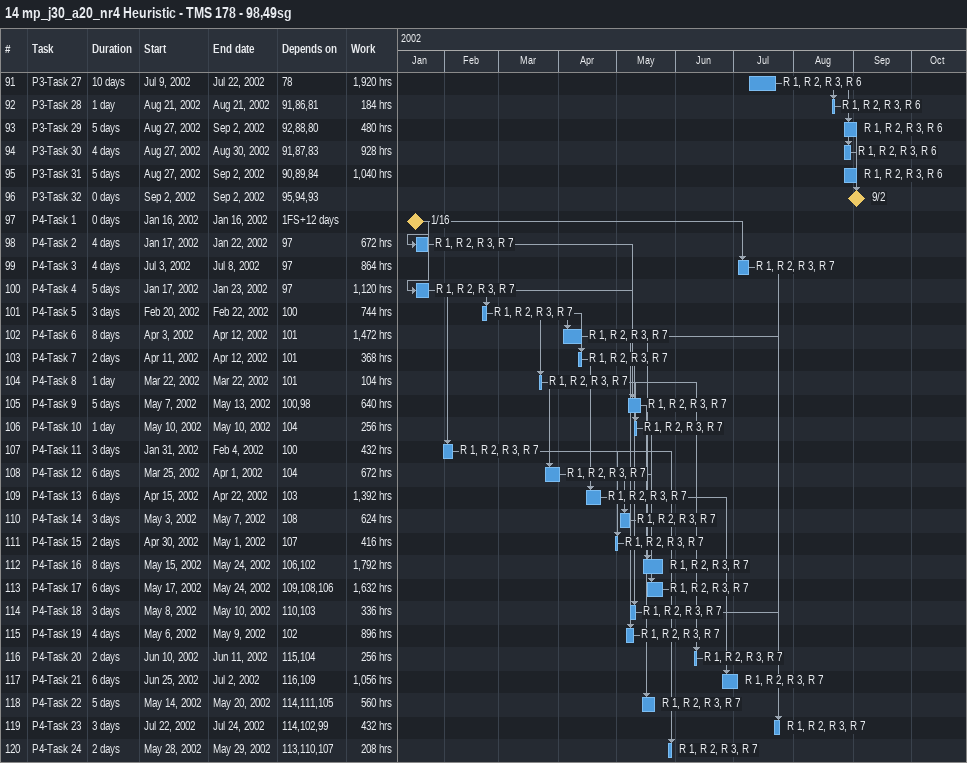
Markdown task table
14 mp_j30_a20_nr4 Heuristic - TMS 178 - 98,49sg

| ID | Task | Duration | Start | Finish | Predecessors | Resources | Work (h) |
|---|---|---|---|---|---|---|---|
| 91 | P3-Task 27 | 10d | 2002-07-09 | 2002-07-22 | 78 | R 1, R 2, R 3, R 6 | 1920 |
| 92 | P3-Task 28 | 1d | 2002-08-21 | 2002-08-21 | 91, 86, 81 | R 1, R 2, R 3, R 6 | 184 |
| 93 | P3-Task 29 | 5d | 2002-08-27 | 2002-09-02 | 92, 88, 80 | R 1, R 2, R 3, R 6 | 480 |
| 94 | P3-Task 30 | 4d | 2002-08-27 | 2002-08-30 | 91, 87, 83 | R 1, R 2, R 3, R 6 | 928 |
| 95 | P3-Task 31 | 5d | 2002-08-27 | 2002-09-02 | 90, 89, 84 | R 1, R 2, R 3, R 6 | 1040 |
| 96 | P3-Task 32 | 0d | 2002-09-02 | 2002-09-02 | 95, 94, 93 |  |  |
| 97 | P4-Task 1 | 0d | 2002-01-16 | 2002-01-16 | 1FS+12d |  |  |
| 98 | P4-Task 2 | 4d | 2002-01-17 | 2002-01-22 | 97 | R 1, R 2, R 3, R 7 | 672 |
| 99 | P4-Task 3 | 4d | 2002-07-03 | 2002-07-08 | 97 | R 1, R 2, R 3, R 7 | 864 |
| 100 | P4-Task 4 | 5d | 2002-01-17 | 2002-01-23 | 97 | R 1, R 2, R 3, R 7 | 1120 |
| 101 | P4-Task 5 | 3d | 2002-02-20 | 2002-02-22 | 100 | R 1, R 2, R 3, R 7 | 744 |
| 102 | P4-Task 6 | 8d | 2002-04-03 | 2002-04-12 | 101 | R 1, R 2, R 3, R 7 | 1472 |
| 103 | P4-Task 7 | 2d | 2002-04-11 | 2002-04-12 | 101 | R 1, R 2, R 3, R 7 | 368 |
| 104 | P4-Task 8 | 1d | 2002-03-22 | 2002-03-22 | 101 | R 1, R 2, R 3, R 7 | 104 |
| 105 | P4-Task 9 | 5d | 2002-05-07 | 2002-05-13 | 100, 98 | R 1, R 2, R 3, R 7 | 640 |
| 106 | P4-Task 10 | 1d | 2002-05-10 | 2002-05-10 | 104 | R 1, R 2, R 3, R 7 | 256 |
| 107 | P4-Task 11 | 3d | 2002-01-31 | 2002-02-04 | 100 | R 1, R 2, R 3, R 7 | 432 |
| 108 | P4-Task 12 | 6d | 2002-03-25 | 2002-04-01 | 104 | R 1, R 2, R 3, R 7 | 672 |
| 109 | P4-Task 13 | 6d | 2002-04-15 | 2002-04-22 | 103 | R 1, R 2, R 3, R 7 | 1392 |
| 110 | P4-Task 14 | 3d | 2002-05-03 | 2002-05-07 | 108 | R 1, R 2, R 3, R 7 | 624 |
| 111 | P4-Task 15 | 2d | 2002-04-30 | 2002-05-01 | 107 | R 1, R 2, R 3, R 7 | 416 |
| 112 | P4-Task 16 | 8d | 2002-05-15 | 2002-05-24 | 106, 102 | R 1, R 2, R 3, R 7 | 1792 |
| 113 | P4-Task 17 | 6d | 2002-05-17 | 2002-05-24 | 109, 108, 106 | R 1, R 2, R 3, R 7 | 1632 |
| 114 | P4-Task 18 | 3d | 2002-05-08 | 2002-05-10 | 110, 103 | R 1, R 2, R 3, R 7 | 336 |
| 115 | P4-Task 19 | 4d | 2002-05-06 | 2002-05-09 | 102 | R 1, R 2, R 3, R 7 | 896 |
| 116 | P4-Task 20 | 2d | 2002-06-10 | 2002-06-11 | 115, 104 | R 1, R 2, R 3, R 7 | 256 |
| 117 | P4-Task 21 | 6d | 2002-06-25 | 2002-07-02 | 116, 109 | R 1, R 2, R 3, R 7 | 1056 |
| 118 | P4-Task 22 | 5d | 2002-05-14 | 2002-05-20 | 114, 111, 105 | R 1, R 2, R 3, R 7 | 560 |
| 119 | P4-Task 23 | 3d | 2002-07-22 | 2002-07-24 | 114, 102, 99 | R 1, R 2, R 3, R 7 | 432 |
| 120 | P4-Task 24 | 2d | 2002-05-28 | 2002-05-29 | 113, 110, 107 | R 1, R 2, R 3, R 7 | 208 |
